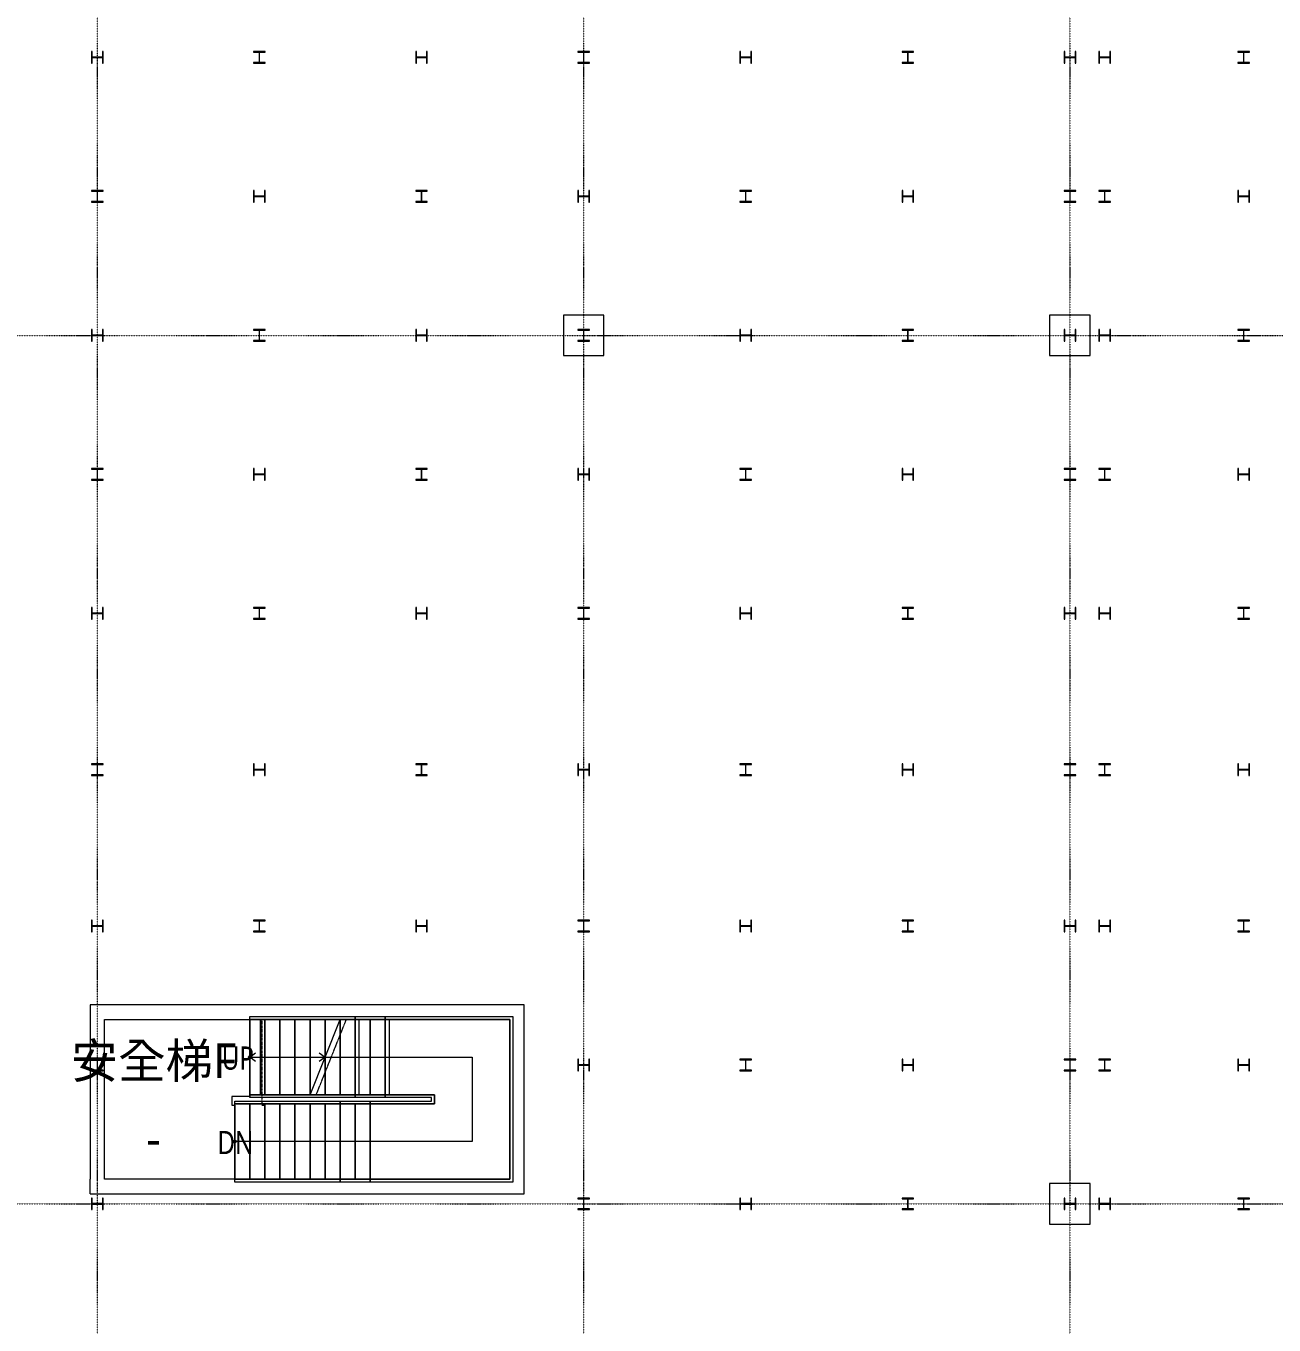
# Model space of a CAD drawing. Extents: x -32000 to 290600, y -111057 to 131250.
# Drawn here: x 109168 to 130725, y 42908 to 65343 of the extents above; entities that cross this region are included whole.
import ezdxf
from ezdxf.enums import TextEntityAlignment as Align

# ---------------------------------------------------------------- set-up
doc = ezdxf.new("R2010")
doc.units = 0
doc.header["$LTSCALE"] = 5
for name, pattern in [('H12PL2$0$JJP_三點線', [0.9, 0.3, -0.15, 0, -0.15, 0, -0.15, 0, -0.15]), ('H12PL2$0$JJP_虛線(退縮線、投影線、地下室範圍、非屬本工程、圖面分區)', [0.45, 0.3, -0.15]), ('H12PL2$0$虛線', [0.846667, 0.423333, -0.423333])]:
    doc.linetypes.add(name, pattern=pattern)
for name, color, linetype in [('H12PL2$0$A-STRS', 252, 'Continuous'), ('H12PL2$0$A-TEXT', 252, 'Continuous'), ('H12PL2$0$A-WALL-IN', 252, 'Continuous'), ('H12PL2$0$A-ZONE', 252, 'Continuous'), ('H12PL2$0$S-COL', 252, 'Continuous'), ('H12PL2$0$S-GRID', 252, 'Continuous'), ('H12PL2$0$S-SLAB-SHOW', 252, 'Continuous')]:
    doc.layers.add(name, color=color, linetype=linetype)
doc.styles.add('H12PL2$0$Standard', font='', dxfattribs={"width": 0.8})
doc.styles.get('H12PL2$0$Standard').set_extended_font_data('Microsoft JhengHei')

# ---------------------------------------------------------------- blocks, each defined once
blk = doc.blocks.new('H12PL2')
at = {"layer": 'H12PL2$0$A-STRS', "lineweight": 0}
for p, q in [((113035, 48235), (114615, 48235)), ((113035, 48185), (113035, 48235)), ((113035, 48235), (115375, 48235)), ((113035, 48185), (113035, 48235)), ((114595, 48185), (113035, 48185)), ((113035, 46885), (113035, 48185)), ((113035, 48185), (114595, 48185)), ((113035, 46885), (113035, 48185)), ((113035, 48185), (113295, 48185)), ((115375, 48185), (113035, 48185)), ((113035, 46885), (113035, 48185)), ((113035, 48185), (115375, 48185)), ((113035, 46885), (113035, 48185)), ((113035, 48185), (113295, 48185)), ((113295, 46885), (113295, 48185)), ((113295, 48185), (113295, 46885)), ((113295, 46885), (113295, 48185)), ((113295, 48185), (113555, 48185)), ((113295, 46885), (113295, 48185)), ((113295, 48185), (113295, 46885)), ((113295, 46885), (113295, 48185)), ((113295, 48185), (113555, 48185)), ((113555, 46885), (113555, 48185)), ((113555, 48185), (113555, 46885)), ((113555, 46885), (113555, 48185)), ((113555, 48185), (113815, 48185)), ((113555, 46885), (113555, 48185)), ((113555, 48185), (113555, 46885)), ((113555, 46885), (113555, 48185)), ((113555, 48185), (113815, 48185)), ((113815, 46885), (113815, 48185)), ((113815, 48185), (113815, 46885)), ((113815, 46885), (113815, 48185)), ((113815, 48185), (114075, 48185)), ((113815, 46885), (113815, 48185)), ((113815, 48185), (113815, 46885)), ((113815, 46885), (113815, 48185)), ((113815, 48185), (114075, 48185)), ((114075, 46885), (114075, 48185)), ((114075, 48185), (114075, 46885)), ((114075, 46885), (114075, 48185)), ((114075, 48185), (114335, 48185)), ((114075, 46885), (114595, 48185)), ((114075, 46885), (114075, 48185)), ((114075, 48185), (114075, 46885)), ((114075, 46885), (114075, 48185)), ((114075, 48185), (114335, 48185)), ((114335, 47535), (114335, 48185)), ((114335, 48185), (114335, 47535)), ((114335, 47535), (114335, 48185)), ((114335, 48185), (114595, 48185)), ((114335, 46885), (114335, 48185)), ((114335, 48185), (114335, 46885)), ((114335, 46885), (114335, 48185)), ((114335, 48185), (114595, 48185)), ((114595, 46885), (114595, 48185)), ((114595, 48185), (114595, 46885)), ((114595, 46885), (114595, 48185)), ((114595, 48185), (114855, 48185)), ((114855, 46885), (114855, 48185)), ((114855, 48185), (114855, 46885)), ((114855, 46885), (114855, 48185)), ((114855, 48185), (115115, 48185)), ((115115, 46885), (115115, 48185)), ((115115, 48185), (115115, 46885)), ((115115, 46885), (115115, 48185)), ((115115, 48185), (115375, 48185)), ((115375, 48235), (115375, 48185)), ((115375, 48235), (117575, 48235)), ((115375, 48185), (115375, 48235)), ((117525, 48185), (115375, 48185)), ((115375, 48185), (115442.66, 48185)), ((115375, 46885), (115375, 48185)), ((115375, 46885), (115375, 48185)), ((115375, 46885), (115375, 48185)), ((115375, 48185), (115375, 46885)), ((115375, 46885), (115375, 48185)), ((115375, 48185), (117525, 48185)), ((115442.66, 48185), (117525, 48185)), ((117525, 45425), (117525, 48185)), ((117525, 48185), (117525, 45425)), ((117525, 48185), (117525, 45425)), ((117575, 48235), (117575, 45375)), ((113035, 47535), (113135, 47610)), ((114235, 47610), (114335, 47535)), ((113035, 47535), (113295, 47535)), ((113035, 47535), (113295, 47535)), ((113135, 47460), (113035, 47535)), ((113295, 47535), (114335, 47535)), ((113295, 47535), (115375, 47535)), ((114335, 47535), (114235, 47460)), ((115375, 47535), (116875, 47535)), ((116875, 47535), (116875, 46075)), ((112775, 46725), (112775, 46775)), ((112775, 46775), (115115, 46775)), ((115115, 46725), (112775, 46725)), ((112775, 45425), (112775, 46725)), ((112775, 46725), (115115, 46725)), ((112775, 45425), (112775, 46725)), ((112775, 46725), (113035, 46725)), ((113035, 46885), (114075, 46885)), ((113035, 46835), (113035, 46885)), ((114075, 46885), (113035, 46885)), ((113295, 46885), (113035, 46885)), ((113035, 46885), (115375, 46885)), ((113035, 46835), (113035, 46885)), ((115375, 46885), (113035, 46885)), ((113295, 46885), (113035, 46885)), ((114055, 46835), (113035, 46835)), ((115375, 46835), (113035, 46835)), ((113035, 46725), (113035, 45425)), ((113035, 45425), (113035, 46725)), ((113035, 46725), (113295, 46725)), ((113035, 46725), (113035, 45425)), ((113555, 46885), (113295, 46885)), ((113555, 46885), (113295, 46885)), ((113295, 46725), (113295, 45425)), ((113295, 45425), (113295, 46725)), ((113295, 46725), (113555, 46725)), ((113295, 46725), (113295, 45425)), ((113815, 46885), (113555, 46885)), ((113815, 46885), (113555, 46885)), ((113555, 46725), (113555, 45425)), ((113555, 45425), (113555, 46725)), ((113555, 46725), (113815, 46725)), ((113555, 46725), (113555, 45425)), ((114075, 46885), (113815, 46885)), ((114075, 46885), (113815, 46885)), ((113815, 46725), (113815, 45425)), ((113815, 45425), (113815, 46725)), ((113815, 46725), (114075, 46725)), ((113815, 46725), (113815, 45425)), ((114335, 46885), (114075, 46885)), ((114075, 46725), (114075, 45425)), ((114075, 45425), (114075, 46725)), ((114075, 46725), (114335, 46725)), ((114075, 46725), (114075, 45425)), ((114595, 46885), (114335, 46885)), ((114335, 46725), (114335, 45425)), ((114335, 45425), (114335, 46725)), ((114335, 46725), (114595, 46725)), ((114335, 46725), (114335, 45425)), ((114855, 46885), (114595, 46885)), ((114595, 46725), (114595, 45425)), ((114595, 45425), (114595, 46725)), ((114595, 46725), (114855, 46725)), ((114595, 46725), (114595, 45425)), ((115115, 46885), (114855, 46885)), ((114855, 46725), (114855, 45425)), ((114855, 46725), (115115, 46725)), ((114855, 45425), (114855, 46725)), ((114855, 46725), (114855, 45425)), ((115375, 46885), (115115, 46885)), ((115115, 46725), (115115, 46775)), ((115115, 46775), (116175, 46775)), ((115115, 46775), (115115, 46725)), ((116225, 46725), (115115, 46725)), ((115115, 46725), (116225, 46725)), ((115115, 46725), (115115, 45425)), ((115115, 46725), (115115, 45425)), ((115115, 45425), (115115, 46725)), ((115115, 46725), (116225, 46725)), ((115115, 46725), (115115, 45425)), ((115375, 46885), (115375, 46835)), ((115375, 46885), (116225, 46885)), ((115375, 46835), (115375, 46885)), ((115442.66, 46885), (115375, 46885)), ((116225, 46885), (115375, 46885)), ((116175, 46835), (115375, 46835)), ((116225, 46885), (115442.66, 46885)), ((116175, 46775), (116175, 46835)), ((116225, 46885), (116225, 46725)), ((116225, 46725), (116225, 46885)), ((116225, 46725), (116225, 46885)), ((113035, 46075), (112775, 46075)), ((115115, 46075), (113035, 46075)), ((116875, 46075), (115115, 46075)), ((112775, 45375), (112775, 45425)), ((112775, 45425), (115115, 45425)), ((115115, 45425), (112775, 45425)), ((113035, 45425), (112775, 45425)), ((115115, 45375), (112775, 45375)), ((113295, 45425), (113035, 45425)), ((113555, 45425), (113295, 45425)), ((113815, 45425), (113555, 45425)), ((114075, 45425), (113815, 45425)), ((114335, 45425), (114075, 45425)), ((114595, 45425), (114335, 45425)), ((114855, 45425), (114595, 45425)), ((115115, 45425), (114855, 45425)), ((115115, 45375), (115115, 45425)), ((115115, 45425), (117525, 45425)), ((115115, 45425), (115115, 45375)), ((117525, 45425), (115115, 45425)), ((117525, 45425), (115115, 45425)), ((117575, 45375), (115115, 45375))]:
    blk.add_line(p, q, dxfattribs=at)
at = {"layer": 'H12PL2$0$A-STRS', "linetype": 'H12PL2$0$JJP_虛線(退縮線、投影線、地下室範圍、非屬本工程、圖面分區)', "lineweight": 0}
for p, q in [((113214.09, 48185), (113214.09, 46885)), ((113216.34, 48185), (113216.34, 46885)), ((114182.7, 46885), (114702.7, 48185)), ((114855, 48185), (114702.7, 48185)), ((114702.7, 48185), (114855, 48185)), ((114722.7, 48235), (114855, 48235)), ((114855, 48235), (114855, 48185)), ((114855, 48235), (117575, 48235)), ((114855, 48185), (114855, 48235)), ((117525, 48185), (114855, 48185)), ((114855, 46885), (114855, 48185)), ((114855, 46885), (114855, 48185)), ((114855, 46885), (114855, 48185)), ((114855, 48185), (114855, 46885)), ((114855, 46885), (114855, 48185)), ((114855, 48185), (117525, 48185)), ((114918.16, 48185), (114918.16, 46885)), ((115442.66, 48185), (115442.66, 46885)), ((117525, 45425), (117525, 48185)), ((117525, 48185), (117525, 45425)), ((117575, 48235), (117575, 45375)), ((114595, 46885), (114595, 47915.74)), ((114595, 47915.74), (114595, 46885)), ((114595, 46885), (114595, 47915.74)), ((114335, 46885), (114335, 47265.74)), ((114335, 47265.74), (114335, 46885)), ((114335, 46885), (114335, 47265.74)), ((112775, 46725), (112775, 46775)), ((112775, 46775), (114595, 46775)), ((114595, 46725), (112775, 46725)), ((112775, 45425), (112775, 46725)), ((112775, 46725), (113035, 46725)), ((113035, 46725), (113035, 45425)), ((113035, 45425), (113035, 46725)), ((113035, 46725), (113295, 46725)), ((113035, 46725), (113035, 45425)), ((113295, 46725), (113295, 45425)), ((113295, 45425), (113295, 46725)), ((113295, 46725), (113555, 46725)), ((113295, 46725), (113295, 45425)), ((113555, 46725), (113555, 45425)), ((113555, 45425), (113555, 46725)), ((113555, 46725), (113815, 46725)), ((113555, 46725), (113555, 45425)), ((113815, 46725), (113815, 45425)), ((113815, 45425), (113815, 46725)), ((113815, 46725), (114075, 46725)), ((113815, 46725), (113815, 45425)), ((114075, 46725), (114075, 45425)), ((114075, 45425), (114075, 46725)), ((114075, 46725), (114335, 46725)), ((114075, 46725), (114075, 45425)), ((114855, 46835), (114162.7, 46835)), ((114182.7, 46885), (114855, 46885)), ((114335, 46885), (114182.7, 46885)), ((114595, 46885), (114335, 46885)), ((114335, 46725), (114335, 45425)), ((114335, 46725), (114595, 46725)), ((114335, 45425), (114335, 46725)), ((114335, 46725), (114335, 45425)), ((114855, 46885), (114595, 46885)), ((114595, 46725), (114595, 46775)), ((114595, 46775), (116175, 46775)), ((114595, 46775), (114595, 46725)), ((116225, 46725), (114595, 46725)), ((114595, 46725), (114595, 45425)), ((114595, 46725), (114595, 45425)), ((114595, 46725), (114595, 45425)), ((114595, 45425), (114595, 46725)), ((114595, 46725), (116225, 46725)), ((114595, 46725), (114595, 45425)), ((114855, 46885), (114855, 46835)), ((114855, 46885), (116225, 46885)), ((114855, 46835), (114855, 46885)), ((116225, 46885), (114855, 46885)), ((116175, 46835), (114855, 46835)), ((115115, 46725), (115115, 45425)), ((116175, 46775), (116175, 46835)), ((116225, 46885), (116225, 46725)), ((116225, 46725), (116225, 46885)), ((112775, 45375), (112775, 45425)), ((112775, 45425), (114595, 45425)), ((113035, 45425), (112775, 45425)), ((114595, 45375), (112775, 45375)), ((113295, 45425), (113035, 45425)), ((113555, 45425), (113295, 45425)), ((113815, 45425), (113555, 45425)), ((114075, 45425), (113815, 45425)), ((114335, 45425), (114075, 45425)), ((114595, 45425), (114335, 45425)), ((114595, 45375), (114595, 45425)), ((114595, 45425), (117525, 45425)), ((114595, 45425), (114595, 45375)), ((117525, 45425), (114595, 45425)), ((117575, 45375), (114595, 45375))]:
    blk.add_line(p, q, dxfattribs=at)
at = {"layer": 'H12PL2$0$A-STRS', "linetype": 'H12PL2$0$虛線', "lineweight": 0}
for p, q in [((114702.7, 48185), (114855, 48185)), ((114855, 48185), (114918.16, 48185)), ((114918.16, 48185), (117525, 48185)), ((117525, 48185), (117525, 45425)), ((112775, 45425), (112775, 46725)), ((112775, 46725), (114595, 46725)), ((114855, 46885), (114182.7, 46885)), ((114595, 46725), (116225, 46725)), ((114918.16, 46885), (114855, 46885)), ((116225, 46885), (114918.16, 46885)), ((116225, 46725), (116225, 46885)), ((114595, 45425), (112775, 45425)), ((117525, 45425), (114595, 45425))]:
    blk.add_line(p, q, dxfattribs=at)
at = {"layer": 'H12PL2$0$A-STRS', "lineweight": 0, "flags": 128}
for points in [[(113035, 47560, -1), (113035, 47510, -1)], [(112775, 46100, -1), (112775, 46050, -1)]]:
    blk.add_lwpolyline(points, format="xyb", close=True, dxfattribs=at)
at = {"layer": 'H12PL2$0$A-WALL-IN', "lineweight": 0, "flags": 128}
for points in [[(110275, 48435), (110275, 48185)], [(117525, 48435), (110275, 48435)], [(117775, 48435), (117525, 48435)], [(117775, 45425), (117775, 48435)], [(110275, 48185), (110275, 45425)], [(110525, 45425), (110525, 48185)], [(110525, 48185), (117525, 48185)], [(117525, 48185), (117525, 45425)], [(110275, 45175), (110275, 45425)], [(117525, 45425), (110525, 45425)], [(117775, 45175), (117775, 45425)], [(110275, 45175), (117775, 45175)]]:
    blk.add_lwpolyline(points, dxfattribs=at)
at = {"layer": 'H12PL2$0$S-COL', "lineweight": 0, "flags": 128}
for points in [[(110500, 64900), (110488, 64900), (110488, 64817, -0.41421356), (110475, 64804), (110325, 64804, -0.41421356), (110312, 64817), (110312, 64900), (110300, 64900), (110300, 64700), (110312, 64700), (110312, 64783, -0.41421356), (110325, 64796), (110475, 64796, -0.41421356), (110488, 64783), (110488, 64700), (110500, 64700)], [(113300, 64700), (113300, 64712), (113217, 64712, -0.41421356), (113204, 64725), (113204, 64875, -0.41421356), (113217, 64888), (113300, 64888), (113300, 64900), (113100, 64900), (113100, 64888), (113183, 64888, -0.41421356), (113196, 64875), (113196, 64725, -0.41421356), (113183, 64712), (113100, 64712), (113100, 64700)], [(116100, 64900), (116088, 64900), (116088, 64817, -0.41421356), (116075, 64804), (115925, 64804, -0.41421356), (115912, 64817), (115912, 64900), (115900, 64900), (115900, 64700), (115912, 64700), (115912, 64783, -0.41421356), (115925, 64796), (116075, 64796, -0.41421356), (116088, 64783), (116088, 64700), (116100, 64700)], [(118900, 64700), (118900, 64712), (118817, 64712, -0.41421356), (118804, 64725), (118804, 64875, -0.41421356), (118817, 64888), (118900, 64888), (118900, 64900), (118700, 64900), (118700, 64888), (118783, 64888, -0.41421356), (118796, 64875), (118796, 64725, -0.41421356), (118783, 64712), (118700, 64712), (118700, 64700)], [(121700, 64900), (121688, 64900), (121688, 64817, -0.41421356), (121675, 64804), (121525, 64804, -0.41421356), (121512, 64817), (121512, 64900), (121500, 64900), (121500, 64700), (121512, 64700), (121512, 64783, -0.41421356), (121525, 64796), (121675, 64796, -0.41421356), (121688, 64783), (121688, 64700), (121700, 64700)], [(124500, 64700), (124500, 64712), (124417, 64712, -0.41421356), (124404, 64725), (124404, 64875, -0.41421356), (124417, 64888), (124500, 64888), (124500, 64900), (124300, 64900), (124300, 64888), (124383, 64888, -0.41421356), (124396, 64875), (124396, 64725, -0.41421356), (124383, 64712), (124300, 64712), (124300, 64700)], [(127300, 64900), (127288, 64900), (127288, 64817, -0.41421356), (127275, 64804), (127125, 64804, -0.41421356), (127112, 64817), (127112, 64900), (127100, 64900), (127100, 64700), (127112, 64700), (127112, 64783, -0.41421356), (127125, 64796), (127275, 64796, -0.41421356), (127288, 64783), (127288, 64700), (127300, 64700)], [(127900, 64900), (127888, 64900), (127888, 64817, -0.41421356), (127875, 64804), (127725, 64804, -0.41421356), (127712, 64817), (127712, 64900), (127700, 64900), (127700, 64700), (127712, 64700), (127712, 64783, -0.41421356), (127725, 64796), (127875, 64796, -0.41421356), (127888, 64783), (127888, 64700), (127900, 64700)], [(130300, 64700), (130300, 64712), (130217, 64712, -0.41421356), (130204, 64725), (130204, 64875, -0.41421356), (130217, 64888), (130300, 64888), (130300, 64900), (130100, 64900), (130100, 64888), (130183, 64888, -0.41421356), (130196, 64875), (130196, 64725, -0.41421356), (130183, 64712), (130100, 64712), (130100, 64700)], [(110500, 62300), (110500, 62312), (110417, 62312, -0.41421356), (110404, 62325), (110404, 62475, -0.41421356), (110417, 62488), (110500, 62488), (110500, 62500), (110300, 62500), (110300, 62488), (110383, 62488, -0.41421356), (110396, 62475), (110396, 62325, -0.41421356), (110383, 62312), (110300, 62312), (110300, 62300)], [(113300, 62500), (113288, 62500), (113288, 62417, -0.41421356), (113275, 62404), (113125, 62404, -0.41421356), (113112, 62417), (113112, 62500), (113100, 62500), (113100, 62300), (113112, 62300), (113112, 62383, -0.41421356), (113125, 62396), (113275, 62396, -0.41421356), (113288, 62383), (113288, 62300), (113300, 62300)], [(116100, 62300), (116100, 62312), (116017, 62312, -0.41421356), (116004, 62325), (116004, 62475, -0.41421356), (116017, 62488), (116100, 62488), (116100, 62500), (115900, 62500), (115900, 62488), (115983, 62488, -0.41421356), (115996, 62475), (115996, 62325, -0.41421356), (115983, 62312), (115900, 62312), (115900, 62300)], [(118900, 62500), (118888, 62500), (118888, 62417, -0.41421356), (118875, 62404), (118725, 62404, -0.41421356), (118712, 62417), (118712, 62500), (118700, 62500), (118700, 62300), (118712, 62300), (118712, 62383, -0.41421356), (118725, 62396), (118875, 62396, -0.41421356), (118888, 62383), (118888, 62300), (118900, 62300)], [(121700, 62300), (121700, 62312), (121617, 62312, -0.41421356), (121604, 62325), (121604, 62475, -0.41421356), (121617, 62488), (121700, 62488), (121700, 62500), (121500, 62500), (121500, 62488), (121583, 62488, -0.41421356), (121596, 62475), (121596, 62325, -0.41421356), (121583, 62312), (121500, 62312), (121500, 62300)], [(124500, 62500), (124488, 62500), (124488, 62417, -0.41421356), (124475, 62404), (124325, 62404, -0.41421356), (124312, 62417), (124312, 62500), (124300, 62500), (124300, 62300), (124312, 62300), (124312, 62383, -0.41421356), (124325, 62396), (124475, 62396, -0.41421356), (124488, 62383), (124488, 62300), (124500, 62300)], [(127300, 62300), (127300, 62312), (127217, 62312, -0.41421356), (127204, 62325), (127204, 62475, -0.41421356), (127217, 62488), (127300, 62488), (127300, 62500), (127100, 62500), (127100, 62488), (127183, 62488, -0.41421356), (127196, 62475), (127196, 62325, -0.41421356), (127183, 62312), (127100, 62312), (127100, 62300)], [(127900, 62300), (127900, 62312), (127817, 62312, -0.41421356), (127804, 62325), (127804, 62475, -0.41421356), (127817, 62488), (127900, 62488), (127900, 62500), (127700, 62500), (127700, 62488), (127783, 62488, -0.41421356), (127796, 62475), (127796, 62325, -0.41421356), (127783, 62312), (127700, 62312), (127700, 62300)], [(130300, 62500), (130288, 62500), (130288, 62417, -0.41421356), (130275, 62404), (130125, 62404, -0.41421356), (130112, 62417), (130112, 62500), (130100, 62500), (130100, 62300), (130112, 62300), (130112, 62383, -0.41421356), (130125, 62396), (130275, 62396, -0.41421356), (130288, 62383), (130288, 62300), (130300, 62300)], [(110500, 60100), (110488, 60100), (110488, 60017, -0.41421356), (110475, 60004), (110325, 60004, -0.41421356), (110312, 60017), (110312, 60100), (110300, 60100), (110300, 59900), (110312, 59900), (110312, 59983, -0.41421356), (110325, 59996), (110475, 59996, -0.41421356), (110488, 59983), (110488, 59900), (110500, 59900)], [(113300, 59900), (113300, 59912), (113217, 59912, -0.41421356), (113204, 59925), (113204, 60075, -0.41421356), (113217, 60088), (113300, 60088), (113300, 60100), (113100, 60100), (113100, 60088), (113183, 60088, -0.41421356), (113196, 60075), (113196, 59925, -0.41421356), (113183, 59912), (113100, 59912), (113100, 59900)], [(116100, 60100), (116088, 60100), (116088, 60017, -0.41421356), (116075, 60004), (115925, 60004, -0.41421356), (115912, 60017), (115912, 60100), (115900, 60100), (115900, 59900), (115912, 59900), (115912, 59983, -0.41421356), (115925, 59996), (116075, 59996, -0.41421356), (116088, 59983), (116088, 59900), (116100, 59900)], [(118900, 59900), (118900, 59912), (118817, 59912, -0.41421356), (118804, 59925), (118804, 60075, -0.41421356), (118817, 60088), (118900, 60088), (118900, 60100), (118700, 60100), (118700, 60088), (118783, 60088, -0.41421356), (118796, 60075), (118796, 59925, -0.41421356), (118783, 59912), (118700, 59912), (118700, 59900)], [(121700, 60100), (121688, 60100), (121688, 60017, -0.41421356), (121675, 60004), (121525, 60004, -0.41421356), (121512, 60017), (121512, 60100), (121500, 60100), (121500, 59900), (121512, 59900), (121512, 59983, -0.41421356), (121525, 59996), (121675, 59996, -0.41421356), (121688, 59983), (121688, 59900), (121700, 59900)], [(124500, 59900), (124500, 59912), (124417, 59912, -0.41421356), (124404, 59925), (124404, 60075, -0.41421356), (124417, 60088), (124500, 60088), (124500, 60100), (124300, 60100), (124300, 60088), (124383, 60088, -0.41421356), (124396, 60075), (124396, 59925, -0.41421356), (124383, 59912), (124300, 59912), (124300, 59900)], [(127300, 60100), (127288, 60100), (127288, 60017, -0.41421356), (127275, 60004), (127125, 60004, -0.41421356), (127112, 60017), (127112, 60100), (127100, 60100), (127100, 59900), (127112, 59900), (127112, 59983, -0.41421356), (127125, 59996), (127275, 59996, -0.41421356), (127288, 59983), (127288, 59900), (127300, 59900)], [(127900, 60100), (127888, 60100), (127888, 60017, -0.41421356), (127875, 60004), (127725, 60004, -0.41421356), (127712, 60017), (127712, 60100), (127700, 60100), (127700, 59900), (127712, 59900), (127712, 59983, -0.41421356), (127725, 59996), (127875, 59996, -0.41421356), (127888, 59983), (127888, 59900), (127900, 59900)], [(130300, 59900), (130300, 59912), (130217, 59912, -0.41421356), (130204, 59925), (130204, 60075, -0.41421356), (130217, 60088), (130300, 60088), (130300, 60100), (130100, 60100), (130100, 60088), (130183, 60088, -0.41421356), (130196, 60075), (130196, 59925, -0.41421356), (130183, 59912), (130100, 59912), (130100, 59900)], [(110500, 57500), (110500, 57512), (110417, 57512, -0.41421356), (110404, 57525), (110404, 57675, -0.41421356), (110417, 57688), (110500, 57688), (110500, 57700), (110300, 57700), (110300, 57688), (110383, 57688, -0.41421356), (110396, 57675), (110396, 57525, -0.41421356), (110383, 57512), (110300, 57512), (110300, 57500)], [(113300, 57700), (113288, 57700), (113288, 57617, -0.41421356), (113275, 57604), (113125, 57604, -0.41421356), (113112, 57617), (113112, 57700), (113100, 57700), (113100, 57500), (113112, 57500), (113112, 57583, -0.41421356), (113125, 57596), (113275, 57596, -0.41421356), (113288, 57583), (113288, 57500), (113300, 57500)], [(116100, 57500), (116100, 57512), (116017, 57512, -0.41421356), (116004, 57525), (116004, 57675, -0.41421356), (116017, 57688), (116100, 57688), (116100, 57700), (115900, 57700), (115900, 57688), (115983, 57688, -0.41421356), (115996, 57675), (115996, 57525, -0.41421356), (115983, 57512), (115900, 57512), (115900, 57500)], [(118900, 57700), (118888, 57700), (118888, 57617, -0.41421356), (118875, 57604), (118725, 57604, -0.41421356), (118712, 57617), (118712, 57700), (118700, 57700), (118700, 57500), (118712, 57500), (118712, 57583, -0.41421356), (118725, 57596), (118875, 57596, -0.41421356), (118888, 57583), (118888, 57500), (118900, 57500)], [(121700, 57500), (121700, 57512), (121617, 57512, -0.41421356), (121604, 57525), (121604, 57675, -0.41421356), (121617, 57688), (121700, 57688), (121700, 57700), (121500, 57700), (121500, 57688), (121583, 57688, -0.41421356), (121596, 57675), (121596, 57525, -0.41421356), (121583, 57512), (121500, 57512), (121500, 57500)], [(124500, 57700), (124488, 57700), (124488, 57617, -0.41421356), (124475, 57604), (124325, 57604, -0.41421356), (124312, 57617), (124312, 57700), (124300, 57700), (124300, 57500), (124312, 57500), (124312, 57583, -0.41421356), (124325, 57596), (124475, 57596, -0.41421356), (124488, 57583), (124488, 57500), (124500, 57500)], [(127300, 57500), (127300, 57512), (127217, 57512, -0.41421356), (127204, 57525), (127204, 57675, -0.41421356), (127217, 57688), (127300, 57688), (127300, 57700), (127100, 57700), (127100, 57688), (127183, 57688, -0.41421356), (127196, 57675), (127196, 57525, -0.41421356), (127183, 57512), (127100, 57512), (127100, 57500)], [(127900, 57500), (127900, 57512), (127817, 57512, -0.41421356), (127804, 57525), (127804, 57675, -0.41421356), (127817, 57688), (127900, 57688), (127900, 57700), (127700, 57700), (127700, 57688), (127783, 57688, -0.41421356), (127796, 57675), (127796, 57525, -0.41421356), (127783, 57512), (127700, 57512), (127700, 57500)], [(130300, 57700), (130288, 57700), (130288, 57617, -0.41421356), (130275, 57604), (130125, 57604, -0.41421356), (130112, 57617), (130112, 57700), (130100, 57700), (130100, 57500), (130112, 57500), (130112, 57583, -0.41421356), (130125, 57596), (130275, 57596, -0.41421356), (130288, 57583), (130288, 57500), (130300, 57500)], [(110500, 55300), (110488, 55300), (110488, 55217, -0.41421356), (110475, 55204), (110325, 55204, -0.41421356), (110312, 55217), (110312, 55300), (110300, 55300), (110300, 55100), (110312, 55100), (110312, 55183, -0.41421356), (110325, 55196), (110475, 55196, -0.41421356), (110488, 55183), (110488, 55100), (110500, 55100)], [(113300, 55100), (113300, 55112), (113217, 55112, -0.41421356), (113204, 55125), (113204, 55275, -0.41421356), (113217, 55288), (113300, 55288), (113300, 55300), (113100, 55300), (113100, 55288), (113183, 55288, -0.41421356), (113196, 55275), (113196, 55125, -0.41421356), (113183, 55112), (113100, 55112), (113100, 55100)], [(116100, 55300), (116088, 55300), (116088, 55217, -0.41421356), (116075, 55204), (115925, 55204, -0.41421356), (115912, 55217), (115912, 55300), (115900, 55300), (115900, 55100), (115912, 55100), (115912, 55183, -0.41421356), (115925, 55196), (116075, 55196, -0.41421356), (116088, 55183), (116088, 55100), (116100, 55100)], [(118900, 55100), (118900, 55112), (118817, 55112, -0.41421356), (118804, 55125), (118804, 55275, -0.41421356), (118817, 55288), (118900, 55288), (118900, 55300), (118700, 55300), (118700, 55288), (118783, 55288, -0.41421356), (118796, 55275), (118796, 55125, -0.41421356), (118783, 55112), (118700, 55112), (118700, 55100)], [(121700, 55300), (121688, 55300), (121688, 55217, -0.41421356), (121675, 55204), (121525, 55204, -0.41421356), (121512, 55217), (121512, 55300), (121500, 55300), (121500, 55100), (121512, 55100), (121512, 55183, -0.41421356), (121525, 55196), (121675, 55196, -0.41421356), (121688, 55183), (121688, 55100), (121700, 55100)], [(124500, 55100), (124500, 55112), (124417, 55112, -0.41421356), (124404, 55125), (124404, 55275, -0.41421356), (124417, 55288), (124500, 55288), (124500, 55300), (124300, 55300), (124300, 55288), (124383, 55288, -0.41421356), (124396, 55275), (124396, 55125, -0.41421356), (124383, 55112), (124300, 55112), (124300, 55100)], [(127300, 55300), (127288, 55300), (127288, 55217, -0.41421356), (127275, 55204), (127125, 55204, -0.41421356), (127112, 55217), (127112, 55300), (127100, 55300), (127100, 55100), (127112, 55100), (127112, 55183, -0.41421356), (127125, 55196), (127275, 55196, -0.41421356), (127288, 55183), (127288, 55100), (127300, 55100)], [(127900, 55300), (127888, 55300), (127888, 55217, -0.41421356), (127875, 55204), (127725, 55204, -0.41421356), (127712, 55217), (127712, 55300), (127700, 55300), (127700, 55100), (127712, 55100), (127712, 55183, -0.41421356), (127725, 55196), (127875, 55196, -0.41421356), (127888, 55183), (127888, 55100), (127900, 55100)], [(130300, 55100), (130300, 55112), (130217, 55112, -0.41421356), (130204, 55125), (130204, 55275, -0.41421356), (130217, 55288), (130300, 55288), (130300, 55300), (130100, 55300), (130100, 55288), (130183, 55288, -0.41421356), (130196, 55275), (130196, 55125, -0.41421356), (130183, 55112), (130100, 55112), (130100, 55100)], [(110500, 52400), (110500, 52412), (110417, 52412, -0.41421356), (110404, 52425), (110404, 52575, -0.41421356), (110417, 52588), (110500, 52588), (110500, 52600), (110300, 52600), (110300, 52588), (110383, 52588, -0.41421356), (110396, 52575), (110396, 52425, -0.41421356), (110383, 52412), (110300, 52412), (110300, 52400)], [(113300, 52600), (113288, 52600), (113288, 52517, -0.41421356), (113275, 52504), (113125, 52504, -0.41421356), (113112, 52517), (113112, 52600), (113100, 52600), (113100, 52400), (113112, 52400), (113112, 52483, -0.41421356), (113125, 52496), (113275, 52496, -0.41421356), (113288, 52483), (113288, 52400), (113300, 52400)], [(116100, 52400), (116100, 52412), (116017, 52412, -0.41421356), (116004, 52425), (116004, 52575, -0.41421356), (116017, 52588), (116100, 52588), (116100, 52600), (115900, 52600), (115900, 52588), (115983, 52588, -0.41421356), (115996, 52575), (115996, 52425, -0.41421356), (115983, 52412), (115900, 52412), (115900, 52400)], [(118900, 52600), (118888, 52600), (118888, 52517, -0.41421356), (118875, 52504), (118725, 52504, -0.41421356), (118712, 52517), (118712, 52600), (118700, 52600), (118700, 52400), (118712, 52400), (118712, 52483, -0.41421356), (118725, 52496), (118875, 52496, -0.41421356), (118888, 52483), (118888, 52400), (118900, 52400)], [(121700, 52400), (121700, 52412), (121617, 52412, -0.41421356), (121604, 52425), (121604, 52575, -0.41421356), (121617, 52588), (121700, 52588), (121700, 52600), (121500, 52600), (121500, 52588), (121583, 52588, -0.41421356), (121596, 52575), (121596, 52425, -0.41421356), (121583, 52412), (121500, 52412), (121500, 52400)], [(124500, 52600), (124488, 52600), (124488, 52517, -0.41421356), (124475, 52504), (124325, 52504, -0.41421356), (124312, 52517), (124312, 52600), (124300, 52600), (124300, 52400), (124312, 52400), (124312, 52483, -0.41421356), (124325, 52496), (124475, 52496, -0.41421356), (124488, 52483), (124488, 52400), (124500, 52400)], [(127300, 52400), (127300, 52412), (127217, 52412, -0.41421356), (127204, 52425), (127204, 52575, -0.41421356), (127217, 52588), (127300, 52588), (127300, 52600), (127100, 52600), (127100, 52588), (127183, 52588, -0.41421356), (127196, 52575), (127196, 52425, -0.41421356), (127183, 52412), (127100, 52412), (127100, 52400)], [(127900, 52400), (127900, 52412), (127817, 52412, -0.41421356), (127804, 52425), (127804, 52575, -0.41421356), (127817, 52588), (127900, 52588), (127900, 52600), (127700, 52600), (127700, 52588), (127783, 52588, -0.41421356), (127796, 52575), (127796, 52425, -0.41421356), (127783, 52412), (127700, 52412), (127700, 52400)], [(130300, 52600), (130288, 52600), (130288, 52517, -0.41421356), (130275, 52504), (130125, 52504, -0.41421356), (130112, 52517), (130112, 52600), (130100, 52600), (130100, 52400), (130112, 52400), (130112, 52483, -0.41421356), (130125, 52496), (130275, 52496, -0.41421356), (130288, 52483), (130288, 52400), (130300, 52400)], [(110500, 49900), (110488, 49900), (110488, 49817, -0.41421356), (110475, 49804), (110325, 49804, -0.41421356), (110312, 49817), (110312, 49900), (110300, 49900), (110300, 49700), (110312, 49700), (110312, 49783, -0.41421356), (110325, 49796), (110475, 49796, -0.41421356), (110488, 49783), (110488, 49700), (110500, 49700)], [(113300, 49700), (113300, 49712), (113217, 49712, -0.41421356), (113204, 49725), (113204, 49875, -0.41421356), (113217, 49888), (113300, 49888), (113300, 49900), (113100, 49900), (113100, 49888), (113183, 49888, -0.41421356), (113196, 49875), (113196, 49725, -0.41421356), (113183, 49712), (113100, 49712), (113100, 49700)], [(116100, 49900), (116088, 49900), (116088, 49817, -0.41421356), (116075, 49804), (115925, 49804, -0.41421356), (115912, 49817), (115912, 49900), (115900, 49900), (115900, 49700), (115912, 49700), (115912, 49783, -0.41421356), (115925, 49796), (116075, 49796, -0.41421356), (116088, 49783), (116088, 49700), (116100, 49700)], [(118900, 49700), (118900, 49712), (118817, 49712, -0.41421356), (118804, 49725), (118804, 49875, -0.41421356), (118817, 49888), (118900, 49888), (118900, 49900), (118700, 49900), (118700, 49888), (118783, 49888, -0.41421356), (118796, 49875), (118796, 49725, -0.41421356), (118783, 49712), (118700, 49712), (118700, 49700)], [(121700, 49900), (121688, 49900), (121688, 49817, -0.41421356), (121675, 49804), (121525, 49804, -0.41421356), (121512, 49817), (121512, 49900), (121500, 49900), (121500, 49700), (121512, 49700), (121512, 49783, -0.41421356), (121525, 49796), (121675, 49796, -0.41421356), (121688, 49783), (121688, 49700), (121700, 49700)], [(124500, 49700), (124500, 49712), (124417, 49712, -0.41421356), (124404, 49725), (124404, 49875, -0.41421356), (124417, 49888), (124500, 49888), (124500, 49900), (124300, 49900), (124300, 49888), (124383, 49888, -0.41421356), (124396, 49875), (124396, 49725, -0.41421356), (124383, 49712), (124300, 49712), (124300, 49700)], [(127300, 49900), (127288, 49900), (127288, 49817, -0.41421356), (127275, 49804), (127125, 49804, -0.41421356), (127112, 49817), (127112, 49900), (127100, 49900), (127100, 49700), (127112, 49700), (127112, 49783, -0.41421356), (127125, 49796), (127275, 49796, -0.41421356), (127288, 49783), (127288, 49700), (127300, 49700)], [(127900, 49900), (127888, 49900), (127888, 49817, -0.41421356), (127875, 49804), (127725, 49804, -0.41421356), (127712, 49817), (127712, 49900), (127700, 49900), (127700, 49700), (127712, 49700), (127712, 49783, -0.41421356), (127725, 49796), (127875, 49796, -0.41421356), (127888, 49783), (127888, 49700), (127900, 49700)], [(130300, 49700), (130300, 49712), (130217, 49712, -0.41421356), (130204, 49725), (130204, 49875, -0.41421356), (130217, 49888), (130300, 49888), (130300, 49900), (130100, 49900), (130100, 49888), (130183, 49888, -0.41421356), (130196, 49875), (130196, 49725, -0.41421356), (130183, 49712), (130100, 49712), (130100, 49700)], [(110500, 47300), (110500, 47312), (110417, 47312, -0.41421356), (110404, 47325), (110404, 47475, -0.41421356), (110417, 47488), (110500, 47488), (110500, 47500), (110300, 47500), (110300, 47488), (110383, 47488, -0.41421356), (110396, 47475), (110396, 47325, -0.41421356), (110383, 47312), (110300, 47312), (110300, 47300)], [(118900, 47500), (118888, 47500), (118888, 47417, -0.41421356), (118875, 47404), (118725, 47404, -0.41421356), (118712, 47417), (118712, 47500), (118700, 47500), (118700, 47300), (118712, 47300), (118712, 47383, -0.41421356), (118725, 47396), (118875, 47396, -0.41421356), (118888, 47383), (118888, 47300), (118900, 47300)], [(121700, 47300), (121700, 47312), (121617, 47312, -0.41421356), (121604, 47325), (121604, 47475, -0.41421356), (121617, 47488), (121700, 47488), (121700, 47500), (121500, 47500), (121500, 47488), (121583, 47488, -0.41421356), (121596, 47475), (121596, 47325, -0.41421356), (121583, 47312), (121500, 47312), (121500, 47300)], [(124500, 47500), (124488, 47500), (124488, 47417, -0.41421356), (124475, 47404), (124325, 47404, -0.41421356), (124312, 47417), (124312, 47500), (124300, 47500), (124300, 47300), (124312, 47300), (124312, 47383, -0.41421356), (124325, 47396), (124475, 47396, -0.41421356), (124488, 47383), (124488, 47300), (124500, 47300)], [(127300, 47300), (127300, 47312), (127217, 47312, -0.41421356), (127204, 47325), (127204, 47475, -0.41421356), (127217, 47488), (127300, 47488), (127300, 47500), (127100, 47500), (127100, 47488), (127183, 47488, -0.41421356), (127196, 47475), (127196, 47325, -0.41421356), (127183, 47312), (127100, 47312), (127100, 47300)], [(127900, 47300), (127900, 47312), (127817, 47312, -0.41421356), (127804, 47325), (127804, 47475, -0.41421356), (127817, 47488), (127900, 47488), (127900, 47500), (127700, 47500), (127700, 47488), (127783, 47488, -0.41421356), (127796, 47475), (127796, 47325, -0.41421356), (127783, 47312), (127700, 47312), (127700, 47300)], [(130300, 47500), (130288, 47500), (130288, 47417, -0.41421356), (130275, 47404), (130125, 47404, -0.41421356), (130112, 47417), (130112, 47500), (130100, 47500), (130100, 47300), (130112, 47300), (130112, 47383, -0.41421356), (130125, 47396), (130275, 47396, -0.41421356), (130288, 47383), (130288, 47300), (130300, 47300)], [(110500, 45100), (110488, 45100), (110488, 45017, -0.41421356), (110475, 45004), (110325, 45004, -0.41421356), (110312, 45017), (110312, 45100), (110300, 45100), (110300, 44900), (110312, 44900), (110312, 44983, -0.41421356), (110325, 44996), (110475, 44996, -0.41421356), (110488, 44983), (110488, 44900), (110500, 44900)], [(118900, 44900), (118900, 44912), (118817, 44912, -0.41421356), (118804, 44925), (118804, 45075, -0.41421356), (118817, 45088), (118900, 45088), (118900, 45100), (118700, 45100), (118700, 45088), (118783, 45088, -0.41421356), (118796, 45075), (118796, 44925, -0.41421356), (118783, 44912), (118700, 44912), (118700, 44900)], [(121700, 45100), (121688, 45100), (121688, 45017, -0.41421356), (121675, 45004), (121525, 45004, -0.41421356), (121512, 45017), (121512, 45100), (121500, 45100), (121500, 44900), (121512, 44900), (121512, 44983, -0.41421356), (121525, 44996), (121675, 44996, -0.41421356), (121688, 44983), (121688, 44900), (121700, 44900)], [(124500, 44900), (124500, 44912), (124417, 44912, -0.41421356), (124404, 44925), (124404, 45075, -0.41421356), (124417, 45088), (124500, 45088), (124500, 45100), (124300, 45100), (124300, 45088), (124383, 45088, -0.41421356), (124396, 45075), (124396, 44925, -0.41421356), (124383, 44912), (124300, 44912), (124300, 44900)], [(127300, 45100), (127288, 45100), (127288, 45017, -0.41421356), (127275, 45004), (127125, 45004, -0.41421356), (127112, 45017), (127112, 45100), (127100, 45100), (127100, 44900), (127112, 44900), (127112, 44983, -0.41421356), (127125, 44996), (127275, 44996, -0.41421356), (127288, 44983), (127288, 44900), (127300, 44900)], [(127900, 45100), (127888, 45100), (127888, 45017, -0.41421356), (127875, 45004), (127725, 45004, -0.41421356), (127712, 45017), (127712, 45100), (127700, 45100), (127700, 44900), (127712, 44900), (127712, 44983, -0.41421356), (127725, 44996), (127875, 44996, -0.41421356), (127888, 44983), (127888, 44900), (127900, 44900)], [(130300, 44900), (130300, 44912), (130217, 44912, -0.41421356), (130204, 44925), (130204, 45075, -0.41421356), (130217, 45088), (130300, 45088), (130300, 45100), (130100, 45100), (130100, 45088), (130183, 45088, -0.41421356), (130196, 45075), (130196, 44925, -0.41421356), (130183, 44912), (130100, 44912), (130100, 44900)]]:
    blk.add_lwpolyline(points, format="xyb", close=True, dxfattribs=at)
for points in [[(118450, 59650), (119150, 59650), (119150, 60350), (118450, 60350)], [(126850, 59650), (127550, 59650), (127550, 60350), (126850, 60350)], [(126850, 44650), (127550, 44650), (127550, 45350), (126850, 45350)]]:
    blk.add_lwpolyline(points, close=True, dxfattribs=at)
at = {"layer": 'H12PL2$0$S-GRID', "linetype": 'H12PL2$0$JJP_三點線', "lineweight": 0}
for p, q in [((110400, 128250), (110400, -28000)), ((118800, 128250), (118800, -28000)), ((127200, 128250), (127200, -28000)), ((-29000, 60000), (289600, 60000)), ((-29000, 45000), (289600, 45000))]:
    blk.add_line(p, q, dxfattribs=at)
at = {"layer": 'H12PL2$0$S-SLAB-SHOW', "linetype": 'H12PL2$0$虛線', "lineweight": 0, "flags": 128}
blk.add_lwpolyline([(113245, 46705), (113295, 46705), (113295, 45425), (110525, 45425), (110525, 48185), (113245, 48185)], close=True, dxfattribs=at)
at = {"layer": 'H12PL2$0$S-SLAB-SHOW', "lineweight": 0, "flags": 128}
blk.add_lwpolyline([(113035, 46855), (112725, 46855), (112725, 46705), (112775, 46705), (112775, 45425), (110525, 45425), (110525, 48185), (113035, 48185)], close=True, dxfattribs=at)
at = {"layer": 'H12PL2$0$A-TEXT', "linetype": 'Continuous', "lineweight": 0, "char_height": 400, "attachment_point": 4, "style": 'H12PL2$0$Standard'}
for s, insert in [('\\A1;UP', (112549.65, 47515.49)), ('\\A1;DN', (112475.11, 46058.78))]:
    blk.add_mtext(s, dxfattribs=dict(at, insert=insert))
at = {"layer": 'H12PL2$0$A-ZONE', "style": 'H12PL2$0$Standard'}
for s, p in [('安全梯F', (111372.91, 47771.14)), ('-', (111372.91, 46429.25))]:
    blk.add_text(s, height=600, dxfattribs=at).set_placement(p, align=Align.TOP_CENTER)

msp = doc.modelspace()

# ---------------------------------------------------------------- block references
msp.add_blockref('H12PL2', (0, 0))

doc.saveas('drawing.dxf')
